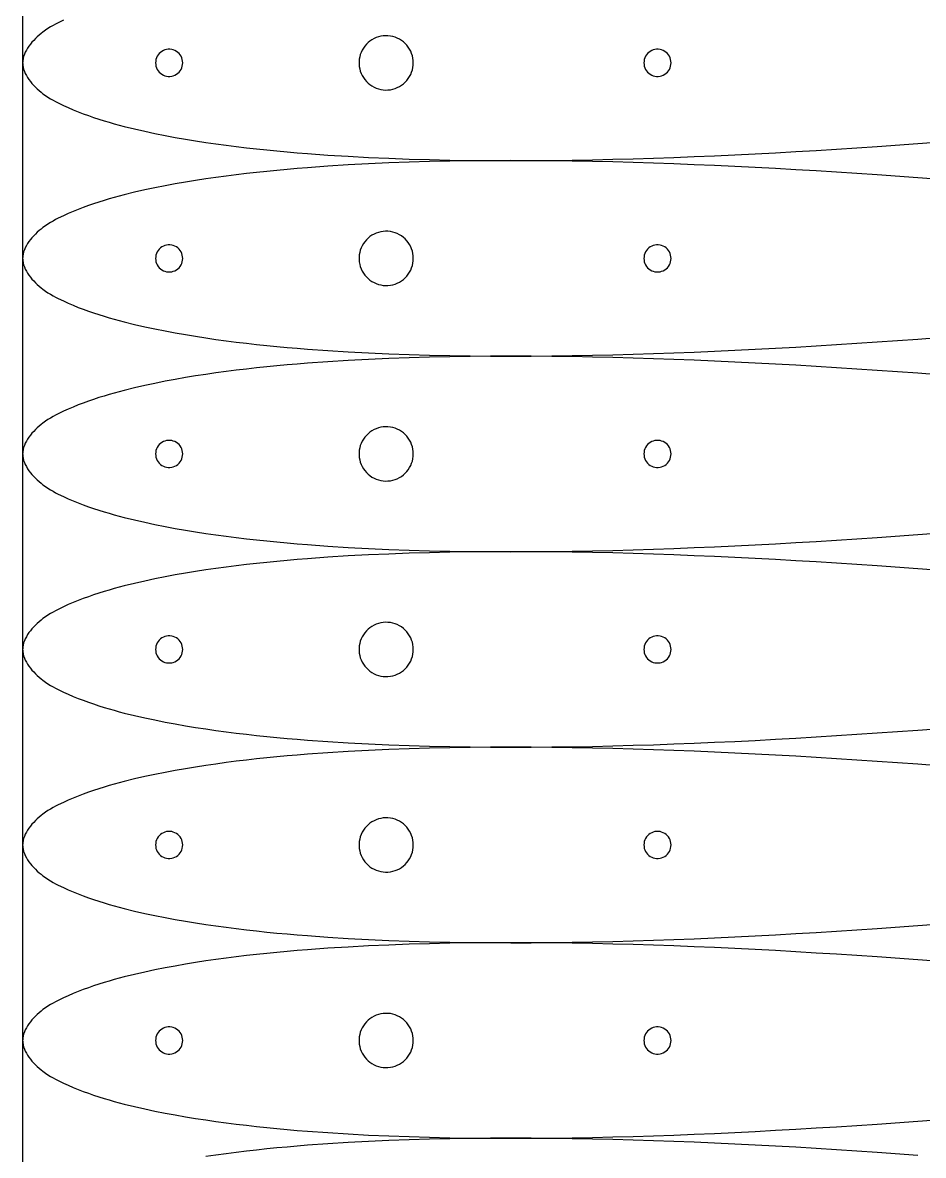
# Model space of a CAD drawing. Extents: x 0 to 1250, y 0 to 2500.
# Drawn here: x 0 to 166, y 212.9 to 421.6 of the extents above; entities that cross this region are included whole.
import ezdxf

# ---------------------------------------------------------------- set-up
doc = ezdxf.new("R2010")
doc.units = 0
doc.layers.get('0').update_dxf_attribs({"linetype": 'CONTINUOUS', "lineweight": 25})

msp = doc.modelspace()

# ---------------------------------------------------------------- linework, layer by layer
for points in [[(0, 0), (1250, 0), (1250, 2500), (0, 2500)], [(72, 414.166), (71.9804, 414.607), (71.9219, 415.046), (71.8248, 415.477), (71.69, 415.899), (71.5185, 416.306), (71.3116, 416.697), (71.0709, 417.069), (70.7984, 417.417), (70.4962, 417.74), (70.1666, 418.035), (69.8122, 418.3), (69.4359, 418.532), (69.0404, 418.73), (68.629, 418.893), (68.2048, 419.018), (67.7712, 419.106), (67.3316, 419.155), (66.8894, 419.164), (66.448, 419.135), (66.011, 419.067), (65.5817, 418.96), (65.1635, 418.816), (64.7597, 418.636), (64.3734, 418.42), (64.0076, 418.171), (63.6653, 417.891), (63.3491, 417.582), (63.0615, 417.246), (62.8046, 416.886), (62.5807, 416.504), (62.3913, 416.104), (62.2379, 415.69), (62.1219, 415.263), (62.044, 414.827), (62.0049, 414.387), (62.0049, 413.944), (62.044, 413.504), (62.1219, 413.068), (62.2379, 412.642), (62.3913, 412.227), (62.5807, 411.827), (62.8046, 411.445), (63.0615, 411.085), (63.3491, 410.749), (63.6653, 410.44), (64.0076, 410.16), (64.3734, 409.911), (64.7597, 409.696), (65.1635, 409.515), (65.5817, 409.371), (66.011, 409.264), (66.448, 409.196), (66.8894, 409.167), (67.3316, 409.177), (67.7712, 409.225), (68.2048, 409.313), (68.629, 409.438), (69.0404, 409.601), (69.4359, 409.799), (69.8122, 410.031), (70.1666, 410.296), (70.4962, 410.591), (70.7984, 410.914), (71.0709, 411.263), (71.3116, 411.634), (71.5185, 412.025), (71.69, 412.432), (71.8248, 412.854), (71.9219, 413.285), (71.9804, 413.724)], [(29.5, 414.166), (29.4803, 414.479), (29.4215, 414.787), (29.3244, 415.086), (29.1908, 415.37), (29.0225, 415.635), (28.8224, 415.877), (28.5936, 416.092), (28.3396, 416.276), (28.0644, 416.428), (27.7725, 416.543), (27.4685, 416.621), (27.157, 416.661), (26.843, 416.661), (26.5315, 416.621), (26.2275, 416.543), (25.9356, 416.428), (25.6604, 416.276), (25.4064, 416.092), (25.1776, 415.877), (24.9775, 415.635), (24.8092, 415.37), (24.6756, 415.086), (24.5785, 414.787), (24.5197, 414.479), (24.5, 414.166), (24.5197, 413.852), (24.5785, 413.544), (24.6756, 413.245), (24.8092, 412.961), (24.9775, 412.696), (25.1776, 412.454), (25.4064, 412.239), (25.6604, 412.055), (25.9356, 411.903), (26.2275, 411.788), (26.5315, 411.71), (26.843, 411.67), (27.157, 411.67), (27.4685, 411.71), (27.7725, 411.788), (28.0644, 411.903), (28.3396, 412.055), (28.5936, 412.239), (28.8224, 412.454), (29.0225, 412.696), (29.1908, 412.961), (29.3244, 413.245), (29.4215, 413.544), (29.4803, 413.852)], [(119.5, 414.166), (119.48, 414.479), (119.421, 414.787), (119.324, 415.086), (119.191, 415.37), (119.022, 415.635), (118.822, 415.877), (118.594, 416.092), (118.34, 416.276), (118.064, 416.428), (117.772, 416.543), (117.469, 416.621), (117.157, 416.661), (116.843, 416.661), (116.531, 416.621), (116.228, 416.543), (115.936, 416.428), (115.66, 416.276), (115.406, 416.092), (115.178, 415.877), (114.978, 415.635), (114.809, 415.37), (114.676, 415.086), (114.579, 414.787), (114.52, 414.479), (114.5, 414.166), (114.52, 413.852), (114.579, 413.544), (114.676, 413.245), (114.809, 412.961), (114.978, 412.696), (115.178, 412.454), (115.406, 412.239), (115.66, 412.055), (115.936, 411.903), (116.228, 411.788), (116.531, 411.71), (116.843, 411.67), (117.157, 411.67), (117.469, 411.71), (117.772, 411.788), (118.064, 411.903), (118.34, 412.055), (118.594, 412.239), (118.822, 412.454), (119.022, 412.696), (119.191, 412.961), (119.324, 413.245), (119.421, 413.544), (119.48, 413.852)], [(72, 378.151), (71.9804, 378.593), (71.9219, 379.031), (71.8248, 379.463), (71.69, 379.884), (71.5185, 380.292), (71.3116, 380.683), (71.0709, 381.054), (70.7984, 381.403), (70.4962, 381.726), (70.1666, 382.021), (69.8122, 382.285), (69.4359, 382.518), (69.0404, 382.716), (68.629, 382.878), (68.2048, 383.004), (67.7712, 383.091), (67.3316, 383.14), (66.8894, 383.15), (66.448, 383.121), (66.011, 383.052), (65.5817, 382.946), (65.1635, 382.802), (64.7597, 382.621), (64.3734, 382.406), (64.0076, 382.157), (63.6653, 381.877), (63.3491, 381.567), (63.0615, 381.231), (62.8046, 380.871), (62.5807, 380.49), (62.3913, 380.09), (62.2379, 379.675), (62.1219, 379.248), (62.044, 378.813), (62.0049, 378.372), (62.0049, 377.93), (62.044, 377.489), (62.1219, 377.054), (62.2379, 376.627), (62.3913, 376.212), (62.5807, 375.812), (62.8046, 375.431), (63.0615, 375.071), (63.3491, 374.735), (63.6653, 374.426), (64.0076, 374.146), (64.3734, 373.897), (64.7597, 373.681), (65.1635, 373.501), (65.5817, 373.357), (66.011, 373.25), (66.448, 373.182), (66.8894, 373.152), (67.3316, 373.162), (67.7712, 373.211), (68.2048, 373.298), (68.629, 373.424), (69.0404, 373.587), (69.4359, 373.785), (69.8122, 374.017), (70.1666, 374.282), (70.4962, 374.577), (70.7984, 374.9), (71.0709, 375.248), (71.3116, 375.619), (71.5185, 376.01), (71.69, 376.418), (71.8248, 376.839), (71.9219, 377.271), (71.9804, 377.709)], [(29.5, 378.151), (29.4803, 378.464), (29.4215, 378.773), (29.3244, 379.072), (29.1908, 379.356), (29.0225, 379.621), (28.8224, 379.863), (28.5936, 380.077), (28.3396, 380.262), (28.0644, 380.413), (27.7725, 380.529), (27.4685, 380.607), (27.157, 380.646), (26.843, 380.646), (26.5315, 380.607), (26.2275, 380.529), (25.9356, 380.413), (25.6604, 380.262), (25.4064, 380.077), (25.1776, 379.863), (24.9775, 379.621), (24.8092, 379.356), (24.6756, 379.072), (24.5785, 378.773), (24.5197, 378.464), (24.5, 378.151), (24.5197, 377.838), (24.5785, 377.529), (24.6756, 377.231), (24.8092, 376.947), (24.9775, 376.682), (25.1776, 376.44), (25.4064, 376.225), (25.6604, 376.04), (25.9356, 375.889), (26.2275, 375.774), (26.5315, 375.695), (26.843, 375.656), (27.157, 375.656), (27.4685, 375.695), (27.7725, 375.774), (28.0644, 375.889), (28.3396, 376.04), (28.5936, 376.225), (28.8224, 376.44), (29.0225, 376.682), (29.1908, 376.947), (29.3244, 377.231), (29.4215, 377.529), (29.4803, 377.838)], [(119.5, 378.151), (119.48, 378.464), (119.421, 378.773), (119.324, 379.072), (119.191, 379.356), (119.022, 379.621), (118.822, 379.863), (118.594, 380.077), (118.34, 380.262), (118.064, 380.413), (117.772, 380.529), (117.469, 380.607), (117.157, 380.646), (116.843, 380.646), (116.531, 380.607), (116.228, 380.529), (115.936, 380.413), (115.66, 380.262), (115.406, 380.077), (115.178, 379.863), (114.978, 379.621), (114.809, 379.356), (114.676, 379.072), (114.579, 378.773), (114.52, 378.464), (114.5, 378.151), (114.52, 377.838), (114.579, 377.529), (114.676, 377.231), (114.809, 376.947), (114.978, 376.682), (115.178, 376.44), (115.406, 376.225), (115.66, 376.04), (115.936, 375.889), (116.228, 375.774), (116.531, 375.695), (116.843, 375.656), (117.157, 375.656), (117.469, 375.695), (117.772, 375.774), (118.064, 375.889), (118.34, 376.04), (118.594, 376.225), (118.822, 376.44), (119.022, 376.682), (119.191, 376.947), (119.324, 377.231), (119.421, 377.529), (119.48, 377.838)], [(72, 342.137), (71.9804, 342.579), (71.9219, 343.017), (71.8248, 343.449), (71.69, 343.87), (71.5185, 344.278), (71.3116, 344.669), (71.0709, 345.04), (70.7984, 345.388), (70.4962, 345.711), (70.1666, 346.006), (69.8122, 346.271), (69.4359, 346.503), (69.0404, 346.702), (68.629, 346.864), (68.2048, 346.989), (67.7712, 347.077), (67.3316, 347.126), (66.8894, 347.136), (66.448, 347.106), (66.011, 347.038), (65.5817, 346.931), (65.1635, 346.787), (64.7597, 346.607), (64.3734, 346.391), (64.0076, 346.142), (63.6653, 345.862), (63.3491, 345.553), (63.0615, 345.217), (62.8046, 344.857), (62.5807, 344.476), (62.3913, 344.076), (62.2379, 343.661), (62.1219, 343.234), (62.044, 342.799), (62.0049, 342.358), (62.0049, 341.916), (62.044, 341.475), (62.1219, 341.04), (62.2379, 340.613), (62.3913, 340.198), (62.5807, 339.798), (62.8046, 339.417), (63.0615, 339.057), (63.3491, 338.72), (63.6653, 338.411), (64.0076, 338.131), (64.3734, 337.882), (64.7597, 337.667), (65.1635, 337.486), (65.5817, 337.342), (66.011, 337.236), (66.448, 337.167), (66.8894, 337.138), (67.3316, 337.148), (67.7712, 337.197), (68.2048, 337.284), (68.629, 337.41), (69.0404, 337.572), (69.4359, 337.77), (69.8122, 338.003), (70.1666, 338.267), (70.4962, 338.562), (70.7984, 338.885), (71.0709, 339.234), (71.3116, 339.605), (71.5185, 339.996), (71.69, 340.404), (71.8248, 340.825), (71.9219, 341.256), (71.9804, 341.695)], [(29.5, 342.137), (29.4803, 342.45), (29.4215, 342.758), (29.3244, 343.057), (29.1908, 343.341), (29.0225, 343.606), (28.8224, 343.848), (28.5936, 344.063), (28.3396, 344.248), (28.0644, 344.399), (27.7725, 344.514), (27.4685, 344.592), (27.157, 344.632), (26.843, 344.632), (26.5315, 344.592), (26.2275, 344.514), (25.9356, 344.399), (25.6604, 344.248), (25.4064, 344.063), (25.1776, 343.848), (24.9775, 343.606), (24.8092, 343.341), (24.6756, 343.057), (24.5785, 342.758), (24.5197, 342.45), (24.5, 342.137), (24.5197, 341.823), (24.5785, 341.515), (24.6756, 341.216), (24.8092, 340.932), (24.9775, 340.667), (25.1776, 340.425), (25.4064, 340.21), (25.6604, 340.026), (25.9356, 339.875), (26.2275, 339.759), (26.5315, 339.681), (26.843, 339.642), (27.157, 339.642), (27.4685, 339.681), (27.7725, 339.759), (28.0644, 339.875), (28.3396, 340.026), (28.5936, 340.21), (28.8224, 340.425), (29.0225, 340.667), (29.1908, 340.932), (29.3244, 341.216), (29.4215, 341.515), (29.4803, 341.823)], [(119.5, 342.137), (119.48, 342.45), (119.421, 342.758), (119.324, 343.057), (119.191, 343.341), (119.022, 343.606), (118.822, 343.848), (118.594, 344.063), (118.34, 344.248), (118.064, 344.399), (117.772, 344.514), (117.469, 344.592), (117.157, 344.632), (116.843, 344.632), (116.531, 344.592), (116.228, 344.514), (115.936, 344.399), (115.66, 344.248), (115.406, 344.063), (115.178, 343.848), (114.978, 343.606), (114.809, 343.341), (114.676, 343.057), (114.579, 342.758), (114.52, 342.45), (114.5, 342.137), (114.52, 341.823), (114.579, 341.515), (114.676, 341.216), (114.809, 340.932), (114.978, 340.667), (115.178, 340.425), (115.406, 340.21), (115.66, 340.026), (115.936, 339.875), (116.228, 339.759), (116.531, 339.681), (116.843, 339.642), (117.157, 339.642), (117.469, 339.681), (117.772, 339.759), (118.064, 339.875), (118.34, 340.026), (118.594, 340.21), (118.822, 340.425), (119.022, 340.667), (119.191, 340.932), (119.324, 341.216), (119.421, 341.515), (119.48, 341.823)], [(72, 306.122), (71.9804, 306.564), (71.9219, 307.003), (71.8248, 307.434), (71.69, 307.856), (71.5185, 308.263), (71.3116, 308.654), (71.0709, 309.025), (70.7984, 309.374), (70.4962, 309.697), (70.1666, 309.992), (69.8122, 310.257), (69.4359, 310.489), (69.0404, 310.687), (68.629, 310.85), (68.2048, 310.975), (67.7712, 311.063), (67.3316, 311.111), (66.8894, 311.121), (66.448, 311.092), (66.011, 311.024), (65.5817, 310.917), (65.1635, 310.773), (64.7597, 310.592), (64.3734, 310.377), (64.0076, 310.128), (63.6653, 309.848), (63.3491, 309.539), (63.0615, 309.203), (62.8046, 308.843), (62.5807, 308.461), (62.3913, 308.061), (62.2379, 307.646), (62.1219, 307.22), (62.044, 306.784), (62.0049, 306.344), (62.0049, 305.901), (62.044, 305.461), (62.1219, 305.025), (62.2379, 304.598), (62.3913, 304.184), (62.5807, 303.784), (62.8046, 303.402), (63.0615, 303.042), (63.3491, 302.706), (63.6653, 302.397), (64.0076, 302.117), (64.3734, 301.868), (64.7597, 301.652), (65.1635, 301.472), (65.5817, 301.328), (66.011, 301.221), (66.448, 301.153), (66.8894, 301.124), (67.3316, 301.133), (67.7712, 301.182), (68.2048, 301.27), (68.629, 301.395), (69.0404, 301.558), (69.4359, 301.756), (69.8122, 301.988), (70.1666, 302.253), (70.4962, 302.548), (70.7984, 302.871), (71.0709, 303.219), (71.3116, 303.591), (71.5185, 303.982), (71.69, 304.389), (71.8248, 304.81), (71.9219, 305.242), (71.9804, 305.68)], [(29.5, 306.122), (29.4803, 306.436), (29.4215, 306.744), (29.3244, 307.043), (29.1908, 307.327), (29.0225, 307.592), (28.8224, 307.834), (28.5936, 308.049), (28.3396, 308.233), (28.0644, 308.385), (27.7725, 308.5), (27.4685, 308.578), (27.157, 308.618), (26.843, 308.618), (26.5315, 308.578), (26.2275, 308.5), (25.9356, 308.385), (25.6604, 308.233), (25.4064, 308.049), (25.1776, 307.834), (24.9775, 307.592), (24.8092, 307.327), (24.6756, 307.043), (24.5785, 306.744), (24.5197, 306.436), (24.5, 306.122), (24.5197, 305.809), (24.5785, 305.501), (24.6756, 305.202), (24.8092, 304.918), (24.9775, 304.653), (25.1776, 304.411), (25.4064, 304.196), (25.6604, 304.012), (25.9356, 303.86), (26.2275, 303.745), (26.5315, 303.667), (26.843, 303.627), (27.157, 303.627), (27.4685, 303.667), (27.7725, 303.745), (28.0644, 303.86), (28.3396, 304.012), (28.5936, 304.196), (28.8224, 304.411), (29.0225, 304.653), (29.1908, 304.918), (29.3244, 305.202), (29.4215, 305.501), (29.4803, 305.809)], [(119.5, 306.122), (119.48, 306.436), (119.421, 306.744), (119.324, 307.043), (119.191, 307.327), (119.022, 307.592), (118.822, 307.834), (118.594, 308.049), (118.34, 308.233), (118.064, 308.385), (117.772, 308.5), (117.469, 308.578), (117.157, 308.618), (116.843, 308.618), (116.531, 308.578), (116.228, 308.5), (115.936, 308.385), (115.66, 308.233), (115.406, 308.049), (115.178, 307.834), (114.978, 307.592), (114.809, 307.327), (114.676, 307.043), (114.579, 306.744), (114.52, 306.436), (114.5, 306.122), (114.52, 305.809), (114.579, 305.501), (114.676, 305.202), (114.809, 304.918), (114.978, 304.653), (115.178, 304.411), (115.406, 304.196), (115.66, 304.012), (115.936, 303.86), (116.228, 303.745), (116.531, 303.667), (116.843, 303.627), (117.157, 303.627), (117.469, 303.667), (117.772, 303.745), (118.064, 303.86), (118.34, 304.012), (118.594, 304.196), (118.822, 304.411), (119.022, 304.653), (119.191, 304.918), (119.324, 305.202), (119.421, 305.501), (119.48, 305.809)], [(72, 270.108), (71.9804, 270.55), (71.9219, 270.988), (71.8248, 271.42), (71.69, 271.841), (71.5185, 272.249), (71.3116, 272.64), (71.0709, 273.011), (70.7984, 273.359), (70.4962, 273.682), (70.1666, 273.977), (69.8122, 274.242), (69.4359, 274.474), (69.0404, 274.673), (68.629, 274.835), (68.2048, 274.961), (67.7712, 275.048), (67.3316, 275.097), (66.8894, 275.107), (66.448, 275.077), (66.011, 275.009), (65.5817, 274.903), (65.1635, 274.758), (64.7597, 274.578), (64.3734, 274.363), (64.0076, 274.114), (63.6653, 273.834), (63.3491, 273.524), (63.0615, 273.188), (62.8046, 272.828), (62.5807, 272.447), (62.3913, 272.047), (62.2379, 271.632), (62.1219, 271.205), (62.044, 270.77), (62.0049, 270.329), (62.0049, 269.887), (62.044, 269.446), (62.1219, 269.011), (62.2379, 268.584), (62.3913, 268.169), (62.5807, 267.769), (62.8046, 267.388), (63.0615, 267.028), (63.3491, 266.692), (63.6653, 266.382), (64.0076, 266.102), (64.3734, 265.853), (64.7597, 265.638), (65.1635, 265.457), (65.5817, 265.313), (66.011, 265.207), (66.448, 265.139), (66.8894, 265.109), (67.3316, 265.119), (67.7712, 265.168), (68.2048, 265.255), (68.629, 265.381), (69.0404, 265.543), (69.4359, 265.741), (69.8122, 265.974), (70.1666, 266.239), (70.4962, 266.534), (70.7984, 266.857), (71.0709, 267.205), (71.3116, 267.576), (71.5185, 267.967), (71.69, 268.375), (71.8248, 268.796), (71.9219, 269.228), (71.9804, 269.666)], [(29.5, 270.108), (29.4803, 270.421), (29.4215, 270.73), (29.3244, 271.028), (29.1908, 271.312), (29.0225, 271.577), (28.8224, 271.819), (28.5936, 272.034), (28.3396, 272.219), (28.0644, 272.37), (27.7725, 272.486), (27.4685, 272.564), (27.157, 272.603), (26.843, 272.603), (26.5315, 272.564), (26.2275, 272.486), (25.9356, 272.37), (25.6604, 272.219), (25.4064, 272.034), (25.1776, 271.819), (24.9775, 271.577), (24.8092, 271.312), (24.6756, 271.028), (24.5785, 270.73), (24.5197, 270.421), (24.5, 270.108), (24.5197, 269.795), (24.5785, 269.486), (24.6756, 269.188), (24.8092, 268.904), (24.9775, 268.639), (25.1776, 268.397), (25.4064, 268.182), (25.6604, 267.997), (25.9356, 267.846), (26.2275, 267.73), (26.5315, 267.652), (26.843, 267.613), (27.157, 267.613), (27.4685, 267.652), (27.7725, 267.73), (28.0644, 267.846), (28.3396, 267.997), (28.5936, 268.182), (28.8224, 268.397), (29.0225, 268.639), (29.1908, 268.904), (29.3244, 269.188), (29.4215, 269.486), (29.4803, 269.795)], [(119.5, 270.108), (119.48, 270.421), (119.421, 270.73), (119.324, 271.028), (119.191, 271.312), (119.022, 271.577), (118.822, 271.819), (118.594, 272.034), (118.34, 272.219), (118.064, 272.37), (117.772, 272.486), (117.469, 272.564), (117.157, 272.603), (116.843, 272.603), (116.531, 272.564), (116.228, 272.486), (115.936, 272.37), (115.66, 272.219), (115.406, 272.034), (115.178, 271.819), (114.978, 271.577), (114.809, 271.312), (114.676, 271.028), (114.579, 270.73), (114.52, 270.421), (114.5, 270.108), (114.52, 269.795), (114.579, 269.486), (114.676, 269.188), (114.809, 268.904), (114.978, 268.639), (115.178, 268.397), (115.406, 268.182), (115.66, 267.997), (115.936, 267.846), (116.228, 267.73), (116.531, 267.652), (116.843, 267.613), (117.157, 267.613), (117.469, 267.652), (117.772, 267.73), (118.064, 267.846), (118.34, 267.997), (118.594, 268.182), (118.822, 268.397), (119.022, 268.639), (119.191, 268.904), (119.324, 269.188), (119.421, 269.486), (119.48, 269.795)], [(72, 234.094), (71.9804, 234.536), (71.9219, 234.974), (71.8248, 235.405), (71.69, 235.827), (71.5185, 236.234), (71.3116, 236.625), (71.0709, 236.997), (70.7984, 237.345), (70.4962, 237.668), (70.1666, 237.963), (69.8122, 238.228), (69.4359, 238.46), (69.0404, 238.658), (68.629, 238.821), (68.2048, 238.946), (67.7712, 239.034), (67.3316, 239.083), (66.8894, 239.092), (66.448, 239.063), (66.011, 238.995), (65.5817, 238.888), (65.1635, 238.744), (64.7597, 238.564), (64.3734, 238.348), (64.0076, 238.099), (63.6653, 237.819), (63.3491, 237.51), (63.0615, 237.174), (62.8046, 236.814), (62.5807, 236.432), (62.3913, 236.032), (62.2379, 235.618), (62.1219, 235.191), (62.044, 234.755), (62.0049, 234.315), (62.0049, 233.872), (62.044, 233.432), (62.1219, 232.996), (62.2379, 232.57), (62.3913, 232.155), (62.5807, 231.755), (62.8046, 231.374), (63.0615, 231.013), (63.3491, 230.677), (63.6653, 230.368), (64.0076, 230.088), (64.3734, 229.839), (64.7597, 229.624), (65.1635, 229.443), (65.5817, 229.299), (66.011, 229.192), (66.448, 229.124), (66.8894, 229.095), (67.3316, 229.105), (67.7712, 229.153), (68.2048, 229.241), (68.629, 229.366), (69.0404, 229.529), (69.4359, 229.727), (69.8122, 229.959), (70.1666, 230.224), (70.4962, 230.519), (70.7984, 230.842), (71.0709, 231.191), (71.3116, 231.562), (71.5185, 231.953), (71.69, 232.36), (71.8248, 232.782), (71.9219, 233.213), (71.9804, 233.652)], [(29.5, 234.094), (29.4803, 234.407), (29.4215, 234.715), (29.3244, 235.014), (29.1908, 235.298), (29.0225, 235.563), (28.8224, 235.805), (28.5936, 236.02), (28.3396, 236.204), (28.0644, 236.356), (27.7725, 236.471), (27.4685, 236.549), (27.157, 236.589), (26.843, 236.589), (26.5315, 236.549), (26.2275, 236.471), (25.9356, 236.356), (25.6604, 236.204), (25.4064, 236.02), (25.1776, 235.805), (24.9775, 235.563), (24.8092, 235.298), (24.6756, 235.014), (24.5785, 234.715), (24.5197, 234.407), (24.5, 234.094), (24.5197, 233.78), (24.5785, 233.472), (24.6756, 233.173), (24.8092, 232.889), (24.9775, 232.624), (25.1776, 232.382), (25.4064, 232.167), (25.6604, 231.983), (25.9356, 231.832), (26.2275, 231.716), (26.5315, 231.638), (26.843, 231.599), (27.157, 231.599), (27.4685, 231.638), (27.7725, 231.716), (28.0644, 231.832), (28.3396, 231.983), (28.5936, 232.167), (28.8224, 232.382), (29.0225, 232.624), (29.1908, 232.889), (29.3244, 233.173), (29.4215, 233.472), (29.4803, 233.78)], [(119.5, 234.094), (119.48, 234.407), (119.421, 234.715), (119.324, 235.014), (119.191, 235.298), (119.022, 235.563), (118.822, 235.805), (118.594, 236.02), (118.34, 236.204), (118.064, 236.356), (117.772, 236.471), (117.469, 236.549), (117.157, 236.589), (116.843, 236.589), (116.531, 236.549), (116.228, 236.471), (115.936, 236.356), (115.66, 236.204), (115.406, 236.02), (115.178, 235.805), (114.978, 235.563), (114.809, 235.298), (114.676, 235.014), (114.579, 234.715), (114.52, 234.407), (114.5, 234.094), (114.52, 233.78), (114.579, 233.472), (114.676, 233.173), (114.809, 232.889), (114.978, 232.624), (115.178, 232.382), (115.406, 232.167), (115.66, 231.983), (115.936, 231.832), (116.228, 231.716), (116.531, 231.638), (116.843, 231.599), (117.157, 231.599), (117.469, 231.638), (117.772, 231.716), (118.064, 231.832), (118.34, 231.983), (118.594, 232.167), (118.822, 232.382), (119.022, 232.624), (119.191, 232.889), (119.324, 233.173), (119.421, 233.472), (119.48, 233.78)]]:
    msp.add_lwpolyline(points, close=True)
for points in [[(7.5, 422.011), (6.5406, 421.55), (6.0669, 421.306), (5.5968, 421.05), (5.1303, 420.779), (4.6672, 420.489), (4.2071, 420.18), (3.75, 419.847), (3.393, 419.569), (3.0402, 419.275), (2.6943, 418.968), (2.3579, 418.648), (2.0335, 418.316), (1.7237, 417.973), (1.4311, 417.62), (1.1584, 417.259), (0.908, 416.889), (0.6826, 416.513), (0.4848, 416.131), (0.3172, 415.744), (0.1823, 415.353), (0.0828, 414.959), (0.0211, 414.563), (0.0053, 414.364), (0, 414.166), (0.0053, 413.967), (0.0211, 413.769), (0.0828, 413.373), (0.1823, 412.979), (0.3172, 412.587), (0.4848, 412.2), (0.6826, 411.818), (0.908, 411.442), (1.1584, 411.072), (1.4311, 410.711), (1.7237, 410.358), (2.0335, 410.016), (2.3579, 409.684), (2.6943, 409.363), (3.0402, 409.056), (3.393, 408.763), (3.75, 408.484), (4.2071, 408.151), (4.6672, 407.842), (5.1303, 407.553), (5.5968, 407.281), (6.0669, 407.025), (6.5406, 406.781), (7.5, 406.32), (8.4027, 405.914), (9.3185, 405.524), (10.2459, 405.15), (11.1832, 404.791), (12.1289, 404.447), (13.0814, 404.117), (14.0389, 403.802), (15, 403.501), (15.9312, 403.222), (16.8643, 402.956), (17.7991, 402.701), (18.7357, 402.456), (20.6145, 401.995), (22.5006, 401.566), (24.3673, 401.169), (26.2402, 400.796), (28.1181, 400.446), (30, 400.117), (31.8673, 399.811), (33.7372, 399.523), (35.6096, 399.253), (37.4843, 398.999), (39.361, 398.761), (41.2396, 398.538), (43.1197, 398.328), (45.0011, 398.131), (46.8729, 397.947), (48.7457, 397.774), (50.6195, 397.613), (52.4942, 397.461), (56.2458, 397.189), (60, 396.954), (63.748, 396.754), (67.4975, 396.587), (71.2483, 396.451), (75, 396.342), (78.7497, 396.26), (82.4999, 396.203), (86.2503, 396.17), (90.0009, 396.158), (93.7516, 396.168), (97.5022, 396.199), (101.253, 396.248), (105.003, 396.316), (108.753, 396.402), (112.502, 396.504), (116.251, 396.622), (120, 396.755), (123.752, 396.902), (127.504, 397.063), (131.255, 397.237), (135.005, 397.423), (138.755, 397.621), (142.504, 397.831), (146.252, 398.052), (150, 398.284), (157.504, 398.778), (165.006, 399.31), (172.504, 399.878)], [(172.504, 392.439), (165.006, 393.006), (157.504, 393.538), (150, 394.033), (146.252, 394.264), (142.504, 394.485), (138.755, 394.695), (135.005, 394.894), (131.255, 395.08), (127.504, 395.254), (123.752, 395.414), (120, 395.562), (116.251, 395.695), (112.502, 395.813), (108.753, 395.915), (105.003, 396.001), (101.253, 396.069), (97.5022, 396.118), (93.7516, 396.148), (90.0009, 396.158), (86.2503, 396.147), (82.4999, 396.114), (78.7497, 396.056), (75, 395.974), (71.2483, 395.866), (67.4975, 395.729), (63.748, 395.562), (60, 395.363), (56.2458, 395.128), (52.4942, 394.856), (50.6195, 394.704), (48.7457, 394.542), (46.8729, 394.37), (45.0011, 394.185), (43.1197, 393.988), (41.2396, 393.779), (39.361, 393.555), (37.4843, 393.317), (35.6096, 393.064), (33.7372, 392.793), (31.8673, 392.506), (30, 392.199), (28.1181, 391.87), (26.2402, 391.52), (24.3673, 391.148), (22.5006, 390.751), (20.6145, 390.322), (18.7357, 389.861), (17.7991, 389.616), (16.8643, 389.361), (15.9312, 389.094), (15, 388.816), (14.0389, 388.515), (13.0814, 388.2), (12.1289, 387.87), (11.1832, 387.526), (10.2459, 387.167), (9.3185, 386.792), (8.4027, 386.402), (7.5, 385.996), (6.5406, 385.536), (6.0669, 385.292), (5.5968, 385.036), (5.1303, 384.764), (4.6672, 384.475), (4.2071, 384.166), (3.75, 383.833), (3.393, 383.554), (3.0402, 383.261), (2.6943, 382.953), (2.3579, 382.633), (2.0335, 382.301), (1.7237, 381.958), (1.4311, 381.606), (1.1584, 381.244), (0.908, 380.875), (0.6826, 380.499), (0.4848, 380.116), (0.3172, 379.729), (0.1823, 379.338), (0.0828, 378.944), (0.0211, 378.548), (0.0053, 378.35), (0, 378.151), (0.0053, 377.953), (0.0211, 377.754), (0.0828, 377.358), (0.1823, 376.964), (0.3172, 376.573), (0.4848, 376.186), (0.6826, 375.804), (0.908, 375.428), (1.1584, 375.058), (1.4311, 374.697), (1.7237, 374.344), (2.0335, 374.001), (2.3579, 373.669), (2.6943, 373.349), (3.0402, 373.042), (3.393, 372.748), (3.75, 372.469), (4.2071, 372.137), (4.6672, 371.827), (5.1303, 371.538), (5.5968, 371.267), (6.0669, 371.01), (6.5406, 370.767), (7.5, 370.306), (8.4027, 369.9), (9.3185, 369.51), (10.2459, 369.136), (11.1832, 368.776), (12.1289, 368.432), (13.0814, 368.103), (14.0389, 367.788), (15, 367.486), (15.9312, 367.208), (16.8643, 366.942), (17.7991, 366.687), (18.7357, 366.442), (20.6145, 365.981), (22.5006, 365.552), (24.3673, 365.155), (26.2402, 364.782), (28.1181, 364.432), (30, 364.103), (31.8673, 363.797), (33.7372, 363.509), (35.6096, 363.239), (37.4843, 362.985), (39.361, 362.747), (41.2396, 362.524), (43.1197, 362.314), (45.0011, 362.117), (46.8729, 361.933), (48.7457, 361.76), (50.6195, 361.598), (52.4942, 361.447), (56.2458, 361.174), (60, 360.94), (63.748, 360.74), (67.4975, 360.573), (71.2483, 360.436), (75, 360.328), (78.7497, 360.246), (82.4999, 360.189), (86.2503, 360.155), (90.0009, 360.144), (93.7516, 360.154), (97.5022, 360.184), (101.253, 360.234), (105.003, 360.302), (108.753, 360.387), (112.502, 360.49), (116.251, 360.608), (120, 360.741), (123.752, 360.888), (127.504, 361.049), (131.255, 361.222), (135.005, 361.409), (138.755, 361.607), (142.504, 361.817), (146.252, 362.038), (150, 362.27), (157.504, 362.764), (165.006, 363.296), (172.504, 363.863)], [(172.504, 356.425), (165.006, 356.992), (157.504, 357.524), (150, 358.018), (146.252, 358.25), (142.504, 358.471), (138.755, 358.681), (135.005, 358.879), (131.255, 359.066), (127.504, 359.239), (123.752, 359.4), (120, 359.547), (116.251, 359.68), (112.502, 359.798), (108.753, 359.901), (105.003, 359.986), (101.253, 360.054), (97.5022, 360.104), (93.7516, 360.134), (90.0009, 360.144), (86.2503, 360.133), (82.4999, 360.099), (78.7497, 360.042), (75, 359.96), (71.2483, 359.852), (67.4975, 359.715), (63.748, 359.548), (60, 359.349), (56.2458, 359.114), (52.4942, 358.841), (50.6195, 358.69), (48.7457, 358.528), (46.8729, 358.355), (45.0011, 358.171), (43.1197, 357.974), (41.2396, 357.764), (39.361, 357.541), (37.4843, 357.303), (35.6096, 357.049), (33.7372, 356.779), (31.8673, 356.491), (30, 356.185), (28.1181, 355.856), (26.2402, 355.506), (24.3673, 355.133), (22.5006, 354.737), (20.6145, 354.308), (18.7357, 353.846), (17.7991, 353.601), (16.8643, 353.346), (15.9312, 353.08), (15, 352.802), (14.0389, 352.5), (13.0814, 352.185), (12.1289, 351.856), (11.1832, 351.511), (10.2459, 351.152), (9.3185, 350.778), (8.4027, 350.388), (7.5, 349.982), (6.5406, 349.522), (6.0669, 349.278), (5.5968, 349.021), (5.1303, 348.75), (4.6672, 348.461), (4.2071, 348.151), (3.75, 347.819), (3.393, 347.54), (3.0402, 347.246), (2.6943, 346.939), (2.3579, 346.619), (2.0335, 346.287), (1.7237, 345.944), (1.4311, 345.591), (1.1584, 345.23), (0.908, 344.861), (0.6826, 344.484), (0.4848, 344.102), (0.3172, 343.715), (0.1823, 343.324), (0.0828, 342.93), (0.0211, 342.534), (0.0053, 342.335), (0, 342.137), (0.0053, 341.938), (0.0211, 341.74), (0.0828, 341.344), (0.1823, 340.95), (0.3172, 340.559), (0.4848, 340.172), (0.6826, 339.789), (0.908, 339.413), (1.1584, 339.044), (1.4311, 338.682), (1.7237, 338.33), (2.0335, 337.987), (2.3579, 337.655), (2.6943, 337.335), (3.0402, 337.027), (3.393, 336.734), (3.75, 336.455), (4.2071, 336.123), (4.6672, 335.813), (5.1303, 335.524), (5.5968, 335.252), (6.0669, 334.996), (6.5406, 334.752), (7.5, 334.292), (8.4027, 333.886), (9.3185, 333.496), (10.2459, 333.121), (11.1832, 332.762), (12.1289, 332.418), (13.0814, 332.088), (14.0389, 331.773), (15, 331.472), (15.9312, 331.194), (16.8643, 330.927), (17.7991, 330.672), (18.7357, 330.428), (20.6145, 329.966), (22.5006, 329.537), (24.3673, 329.14), (26.2402, 328.768), (28.1181, 328.417), (30, 328.089), (31.8673, 327.782), (33.7372, 327.495), (35.6096, 327.224), (37.4843, 326.971), (39.361, 326.733), (41.2396, 326.509), (43.1197, 326.3), (45.0011, 326.103), (46.8729, 325.918), (48.7457, 325.746), (50.6195, 325.584), (52.4942, 325.433), (56.2458, 325.16), (60, 324.925), (63.748, 324.726), (67.4975, 324.559), (71.2483, 324.422), (75, 324.314), (78.7497, 324.232), (82.4999, 324.174), (86.2503, 324.141), (90.0009, 324.13), (93.7516, 324.14), (97.5022, 324.17), (101.253, 324.219), (105.003, 324.287), (108.753, 324.373), (112.502, 324.475), (116.251, 324.593), (120, 324.726), (123.752, 324.873), (127.504, 325.034), (131.255, 325.208), (135.005, 325.394), (138.755, 325.593), (142.504, 325.803), (146.252, 326.024), (150, 326.255), (157.504, 326.749), (165.006, 327.282), (172.504, 327.849)], [(172.504, 320.41), (165.006, 320.978), (157.504, 321.51), (150, 322.004), (146.252, 322.236), (142.504, 322.457), (138.755, 322.667), (135.005, 322.865), (131.255, 323.051), (127.504, 323.225), (123.752, 323.386), (120, 323.533), (116.251, 323.666), (112.502, 323.784), (108.753, 323.886), (105.003, 323.972), (101.253, 324.04), (97.5022, 324.089), (93.7516, 324.12), (90.0009, 324.13), (86.2503, 324.118), (82.4999, 324.085), (78.7497, 324.028), (75, 323.946), (71.2483, 323.837), (67.4975, 323.701), (63.748, 323.534), (60, 323.334), (56.2458, 323.099), (52.4942, 322.827), (50.6195, 322.675), (48.7457, 322.514), (46.8729, 322.341), (45.0011, 322.157), (43.1197, 321.96), (41.2396, 321.75), (39.361, 321.526), (37.4843, 321.288), (35.6096, 321.035), (33.7372, 320.765), (31.8673, 320.477), (30, 320.171), (28.1181, 319.842), (26.2402, 319.492), (24.3673, 319.119), (22.5006, 318.722), (20.6145, 318.293), (18.7357, 317.832), (17.7991, 317.587), (16.8643, 317.332), (15.9312, 317.066), (15, 316.787), (14.0389, 316.486), (13.0814, 316.171), (12.1289, 315.841), (11.1832, 315.497), (10.2459, 315.138), (9.3185, 314.764), (8.4027, 314.374), (7.5, 313.968), (6.5406, 313.507), (6.0669, 313.263), (5.5968, 313.007), (5.1303, 312.735), (4.6672, 312.446), (4.2071, 312.137), (3.75, 311.804), (3.393, 311.525), (3.0402, 311.232), (2.6943, 310.925), (2.3579, 310.604), (2.0335, 310.272), (1.7237, 309.93), (1.4311, 309.577), (1.1584, 309.216), (0.908, 308.846), (0.6826, 308.47), (0.4848, 308.088), (0.3172, 307.701), (0.1823, 307.309), (0.0828, 306.915), (0.0211, 306.519), (0.0053, 306.321), (0, 306.122), (0.0053, 305.924), (0.0211, 305.725), (0.0828, 305.329), (0.1823, 304.935), (0.3172, 304.544), (0.4848, 304.157), (0.6826, 303.775), (0.908, 303.399), (1.1584, 303.029), (1.4311, 302.668), (1.7237, 302.315), (2.0335, 301.972), (2.3579, 301.64), (2.6943, 301.32), (3.0402, 301.013), (3.393, 300.719), (3.75, 300.441), (4.2071, 300.108), (4.6672, 299.799), (5.1303, 299.509), (5.5968, 299.238), (6.0669, 298.982), (6.5406, 298.738), (7.5, 298.277), (8.4027, 297.871), (9.3185, 297.481), (10.2459, 297.107), (11.1832, 296.748), (12.1289, 296.404), (13.0814, 296.074), (14.0389, 295.759), (15, 295.458), (15.9312, 295.179), (16.8643, 294.913), (17.7991, 294.658), (18.7357, 294.413), (20.6145, 293.952), (22.5006, 293.523), (24.3673, 293.126), (26.2402, 292.753), (28.1181, 292.403), (30, 292.074), (31.8673, 291.768), (33.7372, 291.48), (35.6096, 291.21), (37.4843, 290.956), (39.361, 290.718), (41.2396, 290.495), (43.1197, 290.285), (45.0011, 290.088), (46.8729, 289.904), (48.7457, 289.731), (50.6195, 289.569), (52.4942, 289.418), (56.2458, 289.146), (60, 288.911), (63.748, 288.711), (67.4975, 288.544), (71.2483, 288.408), (75, 288.299), (78.7497, 288.217), (82.4999, 288.16), (86.2503, 288.126), (90.0009, 288.115), (93.7516, 288.125), (97.5022, 288.155), (101.253, 288.205), (105.003, 288.273), (108.753, 288.359), (112.502, 288.461), (116.251, 288.579), (120, 288.712), (123.752, 288.859), (127.504, 289.02), (131.255, 289.194), (135.005, 289.38), (138.755, 289.578), (142.504, 289.788), (146.252, 290.009), (150, 290.241), (157.504, 290.735), (165.006, 291.267), (172.504, 291.834)], [(172.504, 284.396), (165.006, 284.963), (157.504, 285.495), (150, 285.989), (146.252, 286.221), (142.504, 286.442), (138.755, 286.652), (135.005, 286.851), (131.255, 287.037), (127.504, 287.211), (123.752, 287.371), (120, 287.519), (116.251, 287.651), (112.502, 287.769), (108.753, 287.872), (105.003, 287.957), (101.253, 288.025), (97.5022, 288.075), (93.7516, 288.105), (90.0009, 288.115), (86.2503, 288.104), (82.4999, 288.07), (78.7497, 288.013), (75, 287.931), (71.2483, 287.823), (67.4975, 287.686), (63.748, 287.519), (60, 287.32), (56.2458, 287.085), (52.4942, 286.812), (50.6195, 286.661), (48.7457, 286.499), (46.8729, 286.326), (45.0011, 286.142), (43.1197, 285.945), (41.2396, 285.736), (39.361, 285.512), (37.4843, 285.274), (35.6096, 285.02), (33.7372, 284.75), (31.8673, 284.462), (30, 284.156), (28.1181, 283.827), (26.2402, 283.477), (24.3673, 283.104), (22.5006, 282.708), (20.6145, 282.279), (18.7357, 281.817), (17.7991, 281.573), (16.8643, 281.317), (15.9312, 281.051), (15, 280.773), (14.0389, 280.472), (13.0814, 280.156), (12.1289, 279.827), (11.1832, 279.483), (10.2459, 279.124), (9.3185, 278.749), (8.4027, 278.359), (7.5, 277.953), (6.5406, 277.493), (6.0669, 277.249), (5.5968, 276.993), (5.1303, 276.721), (4.6672, 276.432), (4.2071, 276.122), (3.75, 275.79), (3.393, 275.511), (3.0402, 275.217), (2.6943, 274.91), (2.3579, 274.59), (2.0335, 274.258), (1.7237, 273.915), (1.4311, 273.563), (1.1584, 273.201), (0.908, 272.832), (0.6826, 272.455), (0.4848, 272.073), (0.3172, 271.686), (0.1823, 271.295), (0.0828, 270.901), (0.0211, 270.505), (0.0053, 270.307), (0, 270.108), (0.0053, 269.909), (0.0211, 269.711), (0.0828, 269.315), (0.1823, 268.921), (0.3172, 268.53), (0.4848, 268.143), (0.6826, 267.761), (0.908, 267.384), (1.1584, 267.015), (1.4311, 266.653), (1.7237, 266.301), (2.0335, 265.958), (2.3579, 265.626), (2.6943, 265.306), (3.0402, 264.998), (3.393, 264.705), (3.75, 264.426), (4.2071, 264.094), (4.6672, 263.784), (5.1303, 263.495), (5.5968, 263.224), (6.0669, 262.967), (6.5406, 262.723), (7.5, 262.263), (8.4027, 261.857), (9.3185, 261.467), (10.2459, 261.092), (11.1832, 260.733), (12.1289, 260.389), (13.0814, 260.06), (14.0389, 259.745), (15, 259.443), (15.9312, 259.165), (16.8643, 258.899), (17.7991, 258.643), (18.7357, 258.399), (20.6145, 257.937), (22.5006, 257.508), (24.3673, 257.111), (26.2402, 256.739), (28.1181, 256.389), (30, 256.06), (31.8673, 255.754), (33.7372, 255.466), (35.6096, 255.196), (37.4843, 254.942), (39.361, 254.704), (41.2396, 254.481), (43.1197, 254.271), (45.0011, 254.074), (46.8729, 253.89), (48.7457, 253.717), (50.6195, 253.555), (52.4942, 253.404), (56.2458, 253.131), (60, 252.896), (63.748, 252.697), (67.4975, 252.53), (71.2483, 252.393), (75, 252.285), (78.7497, 252.203), (82.4999, 252.146), (86.2503, 252.112), (90.0009, 252.101), (93.7516, 252.111), (97.5022, 252.141), (101.253, 252.191), (105.003, 252.259), (108.753, 252.344), (112.502, 252.446), (116.251, 252.565), (120, 252.697), (123.752, 252.845), (127.504, 253.005), (131.255, 253.179), (135.005, 253.365), (138.755, 253.564), (142.504, 253.774), (146.252, 253.995), (150, 254.227), (157.504, 254.721), (165.006, 255.253), (172.504, 255.82)], [(172.504, 248.381), (165.006, 248.949), (157.504, 249.481), (150, 249.975), (146.252, 250.207), (142.504, 250.428), (138.755, 250.638), (135.005, 250.836), (131.255, 251.022), (127.504, 251.196), (123.752, 251.357), (120, 251.504), (116.251, 251.637), (112.502, 251.755), (108.753, 251.857), (105.003, 251.943), (101.253, 252.011), (97.5022, 252.061), (93.7516, 252.091), (90.0009, 252.101), (86.2503, 252.09), (82.4999, 252.056), (78.7497, 251.999), (75, 251.917), (71.2483, 251.808), (67.4975, 251.672), (63.748, 251.505), (60, 251.305), (56.2458, 251.07), (52.4942, 250.798), (50.6195, 250.647), (48.7457, 250.485), (46.8729, 250.312), (45.0011, 250.128), (43.1197, 249.931), (41.2396, 249.721), (39.361, 249.498), (37.4843, 249.26), (35.6096, 249.006), (33.7372, 248.736), (31.8673, 248.448), (30, 248.142), (28.1181, 247.813), (26.2402, 247.463), (24.3673, 247.09), (22.5006, 246.693), (20.6145, 246.264), (18.7357, 245.803), (17.7991, 245.558), (16.8643, 245.303), (15.9312, 245.037), (15, 244.758), (14.0389, 244.457), (13.0814, 244.142), (12.1289, 243.812), (11.1832, 243.468), (10.2459, 243.109), (9.3185, 242.735), (8.4027, 242.345), (7.5, 241.939), (6.5406, 241.478), (6.0669, 241.234), (5.5968, 240.978), (5.1303, 240.707), (4.6672, 240.417), (4.2071, 240.108), (3.75, 239.775), (3.393, 239.497), (3.0402, 239.203), (2.6943, 238.896), (2.3579, 238.576), (2.0335, 238.244), (1.7237, 237.901), (1.4311, 237.548), (1.1584, 237.187), (0.908, 236.817), (0.6826, 236.441), (0.4848, 236.059), (0.3172, 235.672), (0.1823, 235.281), (0.0828, 234.887), (0.0211, 234.491), (0.0053, 234.292), (0, 234.094), (0.0053, 233.895), (0.0211, 233.697), (0.0828, 233.301), (0.1823, 232.907), (0.3172, 232.516), (0.4848, 232.128), (0.6826, 231.746), (0.908, 231.37), (1.1584, 231), (1.4311, 230.639), (1.7237, 230.286), (2.0335, 229.944), (2.3579, 229.612), (2.6943, 229.291), (3.0402, 228.984), (3.393, 228.691), (3.75, 228.412), (4.2071, 228.079), (4.6672, 227.77), (5.1303, 227.481), (5.5968, 227.209), (6.0669, 226.953), (6.5406, 226.709), (7.5, 226.248), (8.4027, 225.842), (9.3185, 225.452), (10.2459, 225.078), (11.1832, 224.719), (12.1289, 224.375), (13.0814, 224.045), (14.0389, 223.73), (15, 223.429), (15.9312, 223.15), (16.8643, 222.884), (17.7991, 222.629), (18.7357, 222.384), (20.6145, 221.923), (22.5006, 221.494), (24.3673, 221.097), (26.2402, 220.724), (28.1181, 220.374), (30, 220.045), (31.8673, 219.739), (33.7372, 219.451), (35.6096, 219.181), (37.4843, 218.928), (39.361, 218.69), (41.2396, 218.466), (43.1197, 218.256), (45.0011, 218.059), (46.8729, 217.875), (48.7457, 217.702), (50.6195, 217.541), (52.4942, 217.389), (56.2458, 217.117), (60, 216.882), (63.748, 216.682), (67.4975, 216.515), (71.2483, 216.379), (75, 216.27), (78.7497, 216.188), (82.4999, 216.131), (86.2503, 216.098), (90.0009, 216.086), (93.7516, 216.096), (97.5022, 216.127), (101.253, 216.176), (105.003, 216.244), (108.753, 216.33), (112.502, 216.432), (116.251, 216.55), (120, 216.683), (123.752, 216.83), (127.504, 216.991), (131.255, 217.165), (135.005, 217.351), (138.755, 217.549), (142.504, 217.759), (146.252, 217.981), (150, 218.212), (157.504, 218.706), (165.006, 219.238), (172.504, 219.806)], [(165.006, 212.934), (157.504, 213.466), (150, 213.961), (146.252, 214.192), (142.504, 214.413), (138.755, 214.623), (135.005, 214.822), (131.255, 215.008), (127.504, 215.182), (123.752, 215.343), (120, 215.49), (116.251, 215.623), (112.502, 215.741), (108.753, 215.843), (105.003, 215.929), (101.253, 215.997), (97.5022, 216.046), (93.7516, 216.076), (90.0009, 216.086), (86.2503, 216.075), (82.4999, 216.042), (78.7497, 215.984), (75, 215.902), (71.2483, 215.794), (67.4975, 215.657), (63.748, 215.49), (60, 215.291), (56.2458, 215.056), (52.4942, 214.784), (50.6195, 214.632), (48.7457, 214.47), (46.8729, 214.298), (45.0011, 214.113), (43.1197, 213.916), (41.2396, 213.707), (39.361, 213.483), (37.4843, 213.245), (35.6096, 212.992), (33.7372, 212.721)]]:
    msp.add_lwpolyline(points)

doc.saveas('drawing.dxf')
